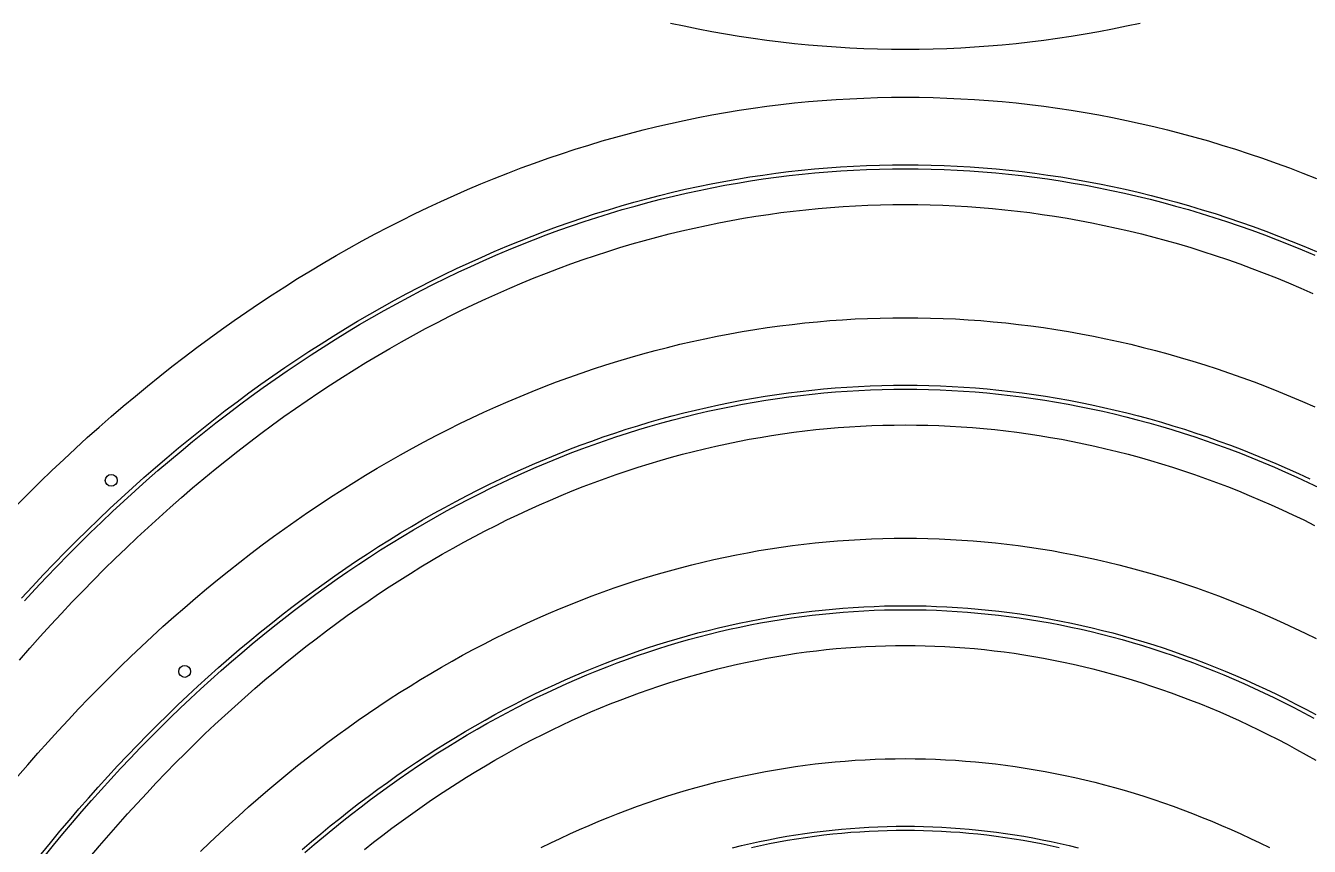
# Model space of a CAD drawing. Header units: metres. Extents: x 10 to 1210, y 10 to 2778.
# Drawn here: x 188.5 to 511.8, y 1021.4 to 1228 of the extents above; entities that cross this region are included whole.
import ezdxf

# ---------------------------------------------------------------- set-up
doc = ezdxf.new("R2010")
doc.units = ezdxf.units.M
for name, color, linetype in [('ACIKLIK', 5, 'Continuous'), ('ASKI_DELIK', 6, 'Continuous'), ('CAM_SABLON', 4, 'Continuous'), ('DIS_KENAR_V91_Z3', 1, 'Continuous'), ('LAMBA_T4_Z4', 3, 'Continuous')]:
    doc.layers.add(name, color=color, linetype=linetype)

msp = doc.modelspace()

# ---------------------------------------------------------------- linework, layer by layer
at = {"layer": 'ACIKLIK'}
for points in [[(186.88, 1068.3), (189.5, 1071.29), (192.13, 1074.24), (194.78, 1077.16), (197.44, 1080.03), (200.12, 1082.87), (202.82, 1085.68), (205.53, 1088.44), (208.25, 1091.17), (210.98, 1093.86), (213.73, 1096.51), (216.5, 1099.13), (219.27, 1101.71), (222.06, 1104.24), (224.86, 1106.74), (227.68, 1109.2), (230.5, 1111.63), (233.34, 1114.01), (236.19, 1116.35), (239.05, 1118.66), (241.92, 1120.93), (244.8, 1123.15), (247.69, 1125.34), (250.59, 1127.49), (253.51, 1129.59), (256.43, 1131.66), (259.36, 1133.69), (262.3, 1135.67), (265.25, 1137.62), (268.21, 1139.53), (271.18, 1141.39), (274.15, 1143.22), (277.13, 1145), (280.13, 1146.75), (283.12, 1148.45), (286.13, 1150.12), (289.14, 1151.74), (292.16, 1153.32), (295.19, 1154.86), (298.22, 1156.36), (301.26, 1157.82), (304.31, 1159.24), (307.36, 1160.62), (310.41, 1161.95), (313.47, 1163.25), (316.54, 1164.5), (319.61, 1165.72), (322.69, 1166.89), (325.77, 1168.02), (328.85, 1169.11), (331.94, 1170.16), (335.04, 1171.16), (338.13, 1172.13), (341.23, 1173.06), (344.34, 1173.94), (347.44, 1174.78), (350.55, 1175.58), (353.67, 1176.34), (356.78, 1177.06), (359.9, 1177.74), (363.02, 1178.38), (366.14, 1178.97), (369.27, 1179.53), (372.39, 1180.04), (375.52, 1180.51), (378.65, 1180.95), (381.78, 1181.34), (384.91, 1181.69), (388.05, 1181.99), (391.18, 1182.26), (394.32, 1182.49), (397.45, 1182.67), (400.59, 1182.81), (403.73, 1182.92), (406.86, 1182.98), (410, 1183), (413.14, 1182.98), (416.27, 1182.92), (419.41, 1182.81), (422.55, 1182.67), (425.68, 1182.49), (428.82, 1182.26), (431.95, 1181.99), (435.09, 1181.69), (438.22, 1181.34), (441.35, 1180.95), (444.48, 1180.51), (447.61, 1180.04), (450.73, 1179.53), (453.86, 1178.97), (456.98, 1178.38), (460.1, 1177.74), (463.22, 1177.06), (466.33, 1176.34), (469.45, 1175.58), (472.56, 1174.78), (475.66, 1173.94), (478.77, 1173.06), (481.87, 1172.13), (484.96, 1171.16), (488.06, 1170.16), (491.15, 1169.11), (494.23, 1168.02), (497.31, 1166.89), (500.39, 1165.72), (503.46, 1164.5), (506.53, 1163.25), (509.59, 1161.95), (512.64, 1160.62)], [(204.72, 1018.79), (207.05, 1021.55), (209.4, 1024.27), (211.76, 1026.97), (214.14, 1029.63), (216.53, 1032.25), (218.93, 1034.85), (221.35, 1037.41), (223.78, 1039.94), (226.22, 1042.43), (228.67, 1044.89), (231.14, 1047.31), (233.61, 1049.71), (236.1, 1052.06), (238.61, 1054.38), (241.12, 1056.67), (243.64, 1058.92), (246.18, 1061.14), (248.72, 1063.32), (251.28, 1065.47), (253.84, 1067.58), (256.42, 1069.66), (259, 1071.7), (261.6, 1073.7), (264.2, 1075.67), (266.81, 1077.6), (269.44, 1079.5), (272.07, 1081.36), (274.7, 1083.18), (277.35, 1084.97), (280, 1086.72), (282.67, 1088.44), (285.34, 1090.12), (288.01, 1091.76), (290.7, 1093.37), (293.39, 1094.94), (296.08, 1096.47), (298.78, 1097.96), (301.49, 1099.42), (304.21, 1100.84), (306.93, 1102.23), (309.66, 1103.58), (312.39, 1104.89), (315.12, 1106.16), (317.87, 1107.4), (320.61, 1108.6), (323.36, 1109.77), (326.12, 1110.89), (328.88, 1111.98), (331.64, 1113.04), (334.41, 1114.05), (337.18, 1115.03), (339.95, 1115.97), (342.73, 1116.88), (345.51, 1117.74), (348.29, 1118.57), (351.08, 1119.37), (353.87, 1120.12), (356.66, 1120.84), (359.46, 1121.53), (362.25, 1122.17), (365.05, 1122.78), (367.85, 1123.35), (370.65, 1123.89), (373.46, 1124.38), (376.26, 1124.85), (379.07, 1125.27), (381.88, 1125.66), (384.68, 1126.01), (387.49, 1126.32), (390.31, 1126.6), (393.12, 1126.84), (395.93, 1127.04), (398.74, 1127.2), (401.56, 1127.33), (404.37, 1127.43), (407.19, 1127.48), (410, 1127.5), (412.81, 1127.48), (415.63, 1127.43), (418.44, 1127.33), (421.26, 1127.2), (424.07, 1127.04), (426.88, 1126.84), (429.69, 1126.6), (432.51, 1126.32), (435.32, 1126.01), (438.12, 1125.66), (440.93, 1125.27), (443.74, 1124.85), (446.54, 1124.38), (449.35, 1123.89), (452.15, 1123.35), (454.95, 1122.78), (457.75, 1122.17), (460.54, 1121.53), (463.34, 1120.84), (466.13, 1120.12), (468.92, 1119.37), (471.71, 1118.57), (474.49, 1117.74), (477.27, 1116.88), (480.05, 1115.97), (482.82, 1115.03), (485.59, 1114.05), (488.36, 1113.04), (491.12, 1111.98), (493.88, 1110.89), (496.64, 1109.77), (499.39, 1108.6), (502.13, 1107.4), (504.88, 1106.16), (507.61, 1104.89), (510.34, 1103.58), (513.07, 1102.23)], [(273.79, 1020.65), (276.09, 1022.47), (278.39, 1024.25), (280.71, 1026), (283.03, 1027.72), (285.36, 1029.4), (287.7, 1031.06), (290.05, 1032.68), (292.4, 1034.27), (294.76, 1035.83), (297.12, 1037.35), (299.49, 1038.84), (301.87, 1040.3), (304.26, 1041.73), (306.64, 1043.12), (309.04, 1044.48), (311.44, 1045.81), (313.84, 1047.11), (316.26, 1048.37), (318.67, 1049.6), (321.09, 1050.79), (323.51, 1051.96), (325.94, 1053.09), (328.37, 1054.19), (330.81, 1055.25), (333.25, 1056.29), (335.69, 1057.28), (338.14, 1058.25), (340.59, 1059.18), (343.04, 1060.08), (345.5, 1060.95), (347.96, 1061.79), (350.42, 1062.59), (352.89, 1063.36), (355.35, 1064.09), (357.82, 1064.8), (360.29, 1065.47), (362.77, 1066.1), (365.24, 1066.71), (367.72, 1067.28), (370.2, 1067.82), (372.68, 1068.33), (375.16, 1068.8), (377.64, 1069.24), (380.13, 1069.65), (382.61, 1070.02), (385.1, 1070.37), (387.59, 1070.68), (390.08, 1070.95), (392.56, 1071.2), (395.05, 1071.41), (397.54, 1071.59), (400.04, 1071.74), (402.53, 1071.85), (405.02, 1071.93), (407.51, 1071.98), (410, 1072), (412.49, 1071.98), (414.98, 1071.93), (417.47, 1071.85), (419.96, 1071.74), (422.46, 1071.59), (424.95, 1071.41), (427.44, 1071.2), (429.92, 1070.95), (432.41, 1070.68), (434.9, 1070.37), (437.39, 1070.02), (439.87, 1069.65), (442.36, 1069.24), (444.84, 1068.8), (447.32, 1068.33), (449.8, 1067.82), (452.28, 1067.28), (454.76, 1066.71), (457.23, 1066.1), (459.71, 1065.47), (462.18, 1064.8), (464.65, 1064.09), (467.11, 1063.36), (469.58, 1062.59), (472.04, 1061.79), (474.5, 1060.95), (476.96, 1060.08), (479.41, 1059.18), (481.86, 1058.25), (484.31, 1057.28), (486.75, 1056.29), (489.19, 1055.25), (491.63, 1054.19), (494.06, 1053.09), (496.49, 1051.96), (498.91, 1050.79), (501.33, 1049.6), (503.74, 1048.37), (506.16, 1047.11), (508.56, 1045.81), (510.96, 1044.48), (513.36, 1043.12)]]:
    msp.add_lwpolyline(points, dxfattribs=at)
at = {"layer": 'ASKI_DELIK'}
for centre in [(210, 1113.55), (228.5, 1065.47)]:
    msp.add_circle(centre, 1.5, dxfattribs=at)
at = {"layer": 'CAM_SABLON'}
for points in [[(188.15, 1083.24), (190.87, 1086.18), (193.61, 1089.08), (196.36, 1091.94), (199.12, 1094.77), (201.91, 1097.56), (204.7, 1100.31), (207.52, 1103.02), (210.34, 1105.7), (213.18, 1108.33), (216.04, 1110.93), (218.9, 1113.49), (221.78, 1116.01), (224.68, 1118.49), (227.58, 1120.93), (230.5, 1123.33), (233.43, 1125.7), (236.38, 1128.02), (239.33, 1130.3), (242.3, 1132.55), (245.28, 1134.75), (248.27, 1136.91), (251.27, 1139.03), (254.28, 1141.12), (257.3, 1143.16), (260.33, 1145.16), (263.38, 1147.12), (266.43, 1149.04), (269.49, 1150.92), (272.56, 1152.75), (275.63, 1154.55), (278.72, 1156.3), (281.82, 1158.02), (284.92, 1159.69), (288.03, 1161.32), (291.15, 1162.91), (294.28, 1164.45), (297.41, 1165.96), (300.55, 1167.42), (303.7, 1168.84), (306.86, 1170.22), (310.02, 1171.56), (313.19, 1172.85), (316.36, 1174.11), (319.54, 1175.32), (322.72, 1176.49), (325.91, 1177.61), (329.1, 1178.7), (332.3, 1179.74), (335.51, 1180.74), (338.71, 1181.7), (341.93, 1182.61), (345.14, 1183.48), (348.36, 1184.31), (351.59, 1185.1), (354.81, 1185.85), (358.04, 1186.55), (361.28, 1187.21), (364.51, 1187.83), (367.75, 1188.4), (370.99, 1188.93), (374.23, 1189.42), (377.48, 1189.87), (380.73, 1190.27), (383.98, 1190.64), (387.23, 1190.96), (390.48, 1191.23), (393.73, 1191.47), (396.98, 1191.66), (400.24, 1191.81), (403.49, 1191.91), (406.74, 1191.98), (410, 1192), (413.26, 1191.98), (416.51, 1191.91), (419.76, 1191.81), (423.02, 1191.66), (426.27, 1191.47), (429.52, 1191.23), (432.77, 1190.96), (436.02, 1190.64), (439.27, 1190.27), (442.52, 1189.87), (445.77, 1189.42), (449.01, 1188.93), (452.25, 1188.4), (455.49, 1187.83), (458.72, 1187.21), (461.96, 1186.55), (465.19, 1185.85), (468.41, 1185.1), (471.64, 1184.31), (474.86, 1183.48), (478.07, 1182.61), (481.29, 1181.7), (484.49, 1180.74), (487.7, 1179.74), (490.9, 1178.7), (494.09, 1177.61), (497.28, 1176.49), (500.46, 1175.32), (503.64, 1174.11), (506.81, 1172.85), (509.98, 1171.56), (513.14, 1170.22)], [(193.1, 1018.83), (195.45, 1021.71), (197.82, 1024.57), (200.21, 1027.39), (202.61, 1030.18), (205.02, 1032.93), (207.45, 1035.65), (209.9, 1038.34), (212.36, 1040.99), (214.83, 1043.62), (217.31, 1046.2), (219.82, 1048.76), (222.33, 1051.28), (224.86, 1053.76), (227.4, 1056.21), (229.95, 1058.63), (232.51, 1061.01), (235.09, 1063.36), (237.68, 1065.67), (240.28, 1067.94), (242.9, 1070.18), (245.52, 1072.39), (248.16, 1074.56), (250.81, 1076.69), (253.46, 1078.79), (256.13, 1080.85), (258.81, 1082.88), (261.5, 1084.87), (264.2, 1086.82), (266.91, 1088.73), (269.62, 1090.61), (272.35, 1092.46), (275.09, 1094.26), (277.83, 1096.03), (280.59, 1097.76), (283.35, 1099.46), (286.12, 1101.11), (288.89, 1102.73), (291.68, 1104.32), (294.47, 1105.86), (297.27, 1107.37), (300.08, 1108.84), (302.89, 1110.27), (305.71, 1111.67), (308.54, 1113.03), (311.37, 1114.35), (314.21, 1115.63), (317.06, 1116.87), (319.91, 1118.08), (322.76, 1119.24), (325.62, 1120.37), (328.49, 1121.47), (331.36, 1122.52), (334.23, 1123.53), (337.11, 1124.51), (340, 1125.45), (342.88, 1126.35), (345.77, 1127.21), (348.67, 1128.04), (351.57, 1128.83), (354.47, 1129.57), (357.37, 1130.28), (360.28, 1130.95), (363.19, 1131.59), (366.11, 1132.18), (369.02, 1132.74), (371.94, 1133.26), (374.86, 1133.74), (377.78, 1134.18), (380.7, 1134.58), (383.63, 1134.94), (386.56, 1135.27), (389.48, 1135.56), (392.41, 1135.81), (395.34, 1136.02), (398.27, 1136.19), (401.2, 1136.33), (404.14, 1136.42), (407.07, 1136.48), (410, 1136.5), (412.93, 1136.48), (415.86, 1136.42), (418.8, 1136.33), (421.73, 1136.19), (424.66, 1136.02), (427.59, 1135.81), (430.52, 1135.56), (433.44, 1135.27), (436.37, 1134.94), (439.3, 1134.58), (442.22, 1134.18), (445.14, 1133.74), (448.06, 1133.26), (450.98, 1132.74), (453.89, 1132.18), (456.81, 1131.59), (459.72, 1130.95), (462.63, 1130.28), (465.53, 1129.57), (468.43, 1128.83), (471.33, 1128.04), (474.23, 1127.21), (477.12, 1126.35), (480, 1125.45), (482.89, 1124.51), (485.77, 1123.53), (488.64, 1122.52), (491.51, 1121.47), (494.38, 1120.37), (497.24, 1119.24), (500.09, 1118.08), (502.94, 1116.87), (505.79, 1115.63), (508.63, 1114.35), (511.46, 1113.03), (514.29, 1111.67)], [(258.78, 1019.88), (261.12, 1021.88), (263.46, 1023.85), (265.81, 1025.78), (268.18, 1027.69), (270.55, 1029.56), (272.93, 1031.4), (275.32, 1033.21), (277.72, 1034.98), (280.13, 1036.72), (282.54, 1038.43), (284.97, 1040.11), (287.4, 1041.75), (289.84, 1043.36), (292.29, 1044.94), (294.74, 1046.49), (297.21, 1048), (299.68, 1049.48), (302.15, 1050.92), (304.64, 1052.33), (307.13, 1053.71), (309.62, 1055.05), (312.13, 1056.36), (314.63, 1057.64), (317.15, 1058.89), (319.67, 1060.09), (322.19, 1061.27), (324.72, 1062.41), (327.25, 1063.52), (329.79, 1064.59), (332.34, 1065.64), (334.89, 1066.64), (337.44, 1067.61), (340, 1068.55), (342.56, 1069.46), (345.12, 1070.33), (347.69, 1071.16), (350.26, 1071.97), (352.83, 1072.73), (355.41, 1073.47), (357.99, 1074.17), (360.58, 1074.83), (363.16, 1075.47), (365.75, 1076.06), (368.34, 1076.63), (370.94, 1077.16), (373.53, 1077.65), (376.13, 1078.11), (378.73, 1078.54), (381.33, 1078.93), (383.93, 1079.29), (386.53, 1079.62), (389.14, 1079.91), (391.74, 1080.16), (394.35, 1080.38), (396.96, 1080.57), (399.56, 1080.73), (402.17, 1080.85), (404.78, 1080.93), (407.39, 1080.98), (410, 1081), (412.61, 1080.98), (415.22, 1080.93), (417.83, 1080.85), (420.44, 1080.73), (423.04, 1080.57), (425.65, 1080.38), (428.26, 1080.16), (430.86, 1079.91), (433.47, 1079.62), (436.07, 1079.29), (438.67, 1078.93), (441.27, 1078.54), (443.87, 1078.11), (446.47, 1077.65), (449.06, 1077.16), (451.66, 1076.63), (454.25, 1076.06), (456.84, 1075.47), (459.42, 1074.83), (462.01, 1074.17), (464.59, 1073.47), (467.17, 1072.73), (469.74, 1071.97), (472.31, 1071.16), (474.88, 1070.33), (477.44, 1069.46), (480, 1068.55), (482.56, 1067.61), (485.11, 1066.64), (487.66, 1065.64), (490.21, 1064.59), (492.75, 1063.52), (495.28, 1062.41), (497.81, 1061.27), (500.33, 1060.09), (502.85, 1058.89), (505.37, 1057.64), (507.87, 1056.36), (510.38, 1055.05), (512.87, 1053.71)], [(371.22, 1021.17), (373.49, 1021.67), (375.77, 1022.13), (378.04, 1022.57), (380.32, 1022.97), (382.59, 1023.34), (384.87, 1023.69), (387.15, 1024), (389.44, 1024.29), (391.72, 1024.54), (394, 1024.77), (396.29, 1024.96), (398.57, 1025.12), (400.86, 1025.26), (403.14, 1025.36), (405.43, 1025.44), (407.71, 1025.48), (410, 1025.5), (412.29, 1025.48), (414.57, 1025.44), (416.86, 1025.36), (419.14, 1025.26), (421.43, 1025.12), (423.71, 1024.96), (426, 1024.77), (428.28, 1024.54), (430.56, 1024.29), (432.85, 1024), (435.13, 1023.69), (437.41, 1023.34), (439.68, 1022.97), (441.96, 1022.57), (444.23, 1022.13), (446.51, 1021.67), (448.78, 1021.17)]]:
    msp.add_lwpolyline(points, dxfattribs=at)
at = {"layer": 'DIS_KENAR_V91_Z3'}
for points in [[(469.12, 1228.59), (465.67, 1227.84), (462.21, 1227.13), (458.75, 1226.47), (455.28, 1225.86), (451.81, 1225.29), (448.34, 1224.76), (444.86, 1224.28), (441.38, 1223.85), (437.9, 1223.46), (434.42, 1223.12), (430.93, 1222.82), (427.45, 1222.57), (423.96, 1222.37), (420.47, 1222.21), (416.98, 1222.09), (413.49, 1222.02), (410, 1222), (406.51, 1222.02), (403.02, 1222.09), (399.53, 1222.21), (396.04, 1222.37), (392.55, 1222.57), (389.07, 1222.82), (385.58, 1223.12), (382.1, 1223.46), (378.62, 1223.85), (375.14, 1224.28), (371.66, 1224.76), (368.19, 1225.29), (364.72, 1225.86), (361.25, 1226.47), (357.79, 1227.13), (354.33, 1227.84), (350.88, 1228.59)], [(186.32, 1107.42), (189.23, 1110.33), (192.14, 1113.2), (195.08, 1116.03), (198.03, 1118.83), (201, 1121.58), (203.98, 1124.3), (206.98, 1126.98), (210, 1129.62), (213.03, 1132.21), (216.08, 1134.77), (219.14, 1137.29), (222.21, 1139.77), (225.3, 1142.21), (228.4, 1144.6), (231.52, 1146.96), (234.65, 1149.28), (237.8, 1151.55), (240.95, 1153.78), (244.12, 1155.98), (247.31, 1158.13), (250.5, 1160.24), (253.71, 1162.3), (256.93, 1164.33), (260.16, 1166.31), (263.4, 1168.25), (266.65, 1170.15), (269.92, 1172), (273.19, 1173.82), (276.48, 1175.58), (279.77, 1177.31), (283.08, 1178.99), (286.39, 1180.63), (289.72, 1182.23), (293.05, 1183.78), (296.39, 1185.29), (299.75, 1186.76), (303.1, 1188.18), (306.47, 1189.56), (309.85, 1190.89), (313.23, 1192.18), (316.62, 1193.42), (320.02, 1194.62), (323.42, 1195.78), (326.84, 1196.89), (330.25, 1197.95), (333.68, 1198.98), (337.11, 1199.95), (340.54, 1200.88), (343.98, 1201.77), (347.43, 1202.61), (350.88, 1203.41), (354.33, 1204.16), (357.79, 1204.87), (361.25, 1205.53), (364.72, 1206.14), (368.19, 1206.71), (371.66, 1207.24), (375.14, 1207.72), (378.62, 1208.15), (382.1, 1208.54), (385.58, 1208.88), (389.07, 1209.18), (392.55, 1209.43), (396.04, 1209.63), (399.53, 1209.79), (403.02, 1209.91), (406.51, 1209.98), (410, 1210), (413.49, 1209.98), (416.98, 1209.91), (420.47, 1209.79), (423.96, 1209.63), (427.45, 1209.43), (430.93, 1209.18), (434.42, 1208.88), (437.9, 1208.54), (441.38, 1208.15), (444.86, 1207.72), (448.34, 1207.24), (451.81, 1206.71), (455.28, 1206.14), (458.75, 1205.53), (462.21, 1204.87), (465.67, 1204.16), (469.12, 1203.41), (472.57, 1202.61), (476.02, 1201.77), (479.46, 1200.88), (482.89, 1199.95), (486.32, 1198.98), (489.75, 1197.95), (493.16, 1196.89), (496.58, 1195.78), (499.98, 1194.62), (503.38, 1193.42), (506.77, 1192.18), (510.15, 1190.89), (513.53, 1189.56)], [(186.52, 1039.07), (189.02, 1041.98), (191.54, 1044.86), (194.08, 1047.7), (196.63, 1050.51), (199.2, 1053.29), (201.79, 1056.03), (204.39, 1058.74), (207.01, 1061.41), (209.65, 1064.05), (212.3, 1066.66), (214.96, 1069.23), (217.64, 1071.76), (220.33, 1074.26), (223.04, 1076.73), (225.76, 1079.16), (228.5, 1081.55), (231.25, 1083.91), (234.01, 1086.23), (236.79, 1088.52), (239.58, 1090.76), (242.39, 1092.98), (245.2, 1095.15), (248.03, 1097.29), (250.87, 1099.39), (253.72, 1101.46), (256.59, 1103.48), (259.47, 1105.47), (262.35, 1107.43), (265.25, 1109.34), (268.16, 1111.21), (271.09, 1113.05), (274.02, 1114.85), (276.96, 1116.61), (279.91, 1118.33), (282.87, 1120.02), (285.85, 1121.66), (288.83, 1123.27), (291.82, 1124.83), (294.82, 1126.36), (297.83, 1127.85), (300.84, 1129.3), (303.87, 1130.71), (306.9, 1132.08), (309.94, 1133.41), (312.99, 1134.7), (316.05, 1135.95), (319.11, 1137.16), (322.18, 1138.33), (325.26, 1139.46), (328.34, 1140.54), (331.43, 1141.59), (334.53, 1142.6), (337.63, 1143.57), (340.74, 1144.5), (343.85, 1145.38), (346.97, 1146.23), (350.09, 1147.03), (353.21, 1147.8), (356.35, 1148.52), (359.48, 1149.2), (362.62, 1149.84), (365.76, 1150.44), (368.91, 1151), (372.06, 1151.52), (375.21, 1151.99), (378.36, 1152.43), (381.52, 1152.82), (384.68, 1153.17), (387.84, 1153.48), (391, 1153.75), (394.17, 1153.98), (397.33, 1154.17), (400.5, 1154.31), (403.66, 1154.42), (406.83, 1154.48), (410, 1154.5), (413.17, 1154.48), (416.34, 1154.42), (419.5, 1154.31), (422.67, 1154.17), (425.83, 1153.98), (429, 1153.75), (432.16, 1153.48), (435.32, 1153.17), (438.48, 1152.82), (441.64, 1152.43), (444.79, 1151.99), (447.94, 1151.52), (451.09, 1151), (454.24, 1150.44), (457.38, 1149.84), (460.52, 1149.2), (463.65, 1148.52), (466.79, 1147.8), (469.91, 1147.03), (473.03, 1146.23), (476.15, 1145.38), (479.26, 1144.5), (482.37, 1143.57), (485.47, 1142.6), (488.57, 1141.59), (491.66, 1140.54), (494.74, 1139.46), (497.82, 1138.33), (500.89, 1137.16), (503.95, 1135.95), (507.01, 1134.7), (510.06, 1133.41), (513.1, 1132.08)], [(232.45, 1020.11), (234.84, 1022.42), (237.25, 1024.7), (239.67, 1026.94), (242.1, 1029.15), (244.54, 1031.34), (247, 1033.49), (249.47, 1035.6), (251.95, 1037.69), (254.45, 1039.74), (256.95, 1041.76), (259.47, 1043.75), (262, 1045.7), (264.54, 1047.62), (267.09, 1049.51), (269.65, 1051.36), (272.23, 1053.18), (274.81, 1054.97), (277.4, 1056.72), (280.01, 1058.44), (282.62, 1060.13), (285.25, 1061.78), (287.88, 1063.39), (290.52, 1064.97), (293.17, 1066.52), (295.83, 1068.03), (298.5, 1069.51), (301.18, 1070.95), (303.86, 1072.36), (306.56, 1073.73), (309.26, 1075.07), (311.97, 1076.37), (314.69, 1077.63), (317.41, 1078.86), (320.14, 1080.06), (322.88, 1081.21), (325.63, 1082.34), (328.38, 1083.42), (331.13, 1084.47), (333.9, 1085.49), (336.67, 1086.47), (339.44, 1087.41), (342.22, 1088.31), (345.01, 1089.18), (347.8, 1090.02), (350.59, 1090.81), (353.39, 1091.57), (356.19, 1092.29), (359, 1092.98), (361.81, 1093.63), (364.63, 1094.24), (367.45, 1094.82), (370.27, 1095.35), (373.1, 1095.86), (375.92, 1096.32), (378.75, 1096.75), (381.59, 1097.14), (384.42, 1097.49), (387.26, 1097.81), (390.1, 1098.09), (392.94, 1098.33), (395.78, 1098.53), (398.62, 1098.7), (401.47, 1098.83), (404.31, 1098.92), (407.16, 1098.98), (410, 1099), (412.84, 1098.98), (415.69, 1098.92), (418.53, 1098.83), (421.38, 1098.7), (424.22, 1098.53), (427.06, 1098.33), (429.9, 1098.09), (432.74, 1097.81), (435.58, 1097.49), (438.41, 1097.14), (441.25, 1096.75), (444.08, 1096.32), (446.9, 1095.86), (449.73, 1095.35), (452.55, 1094.82), (455.37, 1094.24), (458.19, 1093.63), (461, 1092.98), (463.81, 1092.29), (466.61, 1091.57), (469.41, 1090.81), (472.2, 1090.02), (474.99, 1089.18), (477.78, 1088.31), (480.56, 1087.41), (483.33, 1086.47), (486.1, 1085.49), (488.87, 1084.47), (491.62, 1083.42), (494.37, 1082.34), (497.12, 1081.21), (499.86, 1080.06), (502.59, 1078.86), (505.31, 1077.63), (508.03, 1076.37), (510.74, 1075.07), (513.44, 1073.73)], [(318.3, 1021.1), (320.69, 1022.28), (323.1, 1023.44), (325.5, 1024.56), (327.92, 1025.65), (330.34, 1026.71), (332.77, 1027.73), (335.2, 1028.73), (337.64, 1029.69), (340.08, 1030.62), (342.53, 1031.52), (344.99, 1032.39), (347.45, 1033.22), (349.91, 1034.03), (352.38, 1034.8), (354.86, 1035.53), (357.33, 1036.24), (359.82, 1036.91), (362.3, 1037.55), (364.79, 1038.16), (367.28, 1038.74), (369.78, 1039.28), (372.28, 1039.79), (374.78, 1040.27), (377.28, 1040.71), (379.79, 1041.12), (382.3, 1041.5), (384.81, 1041.85), (387.33, 1042.16), (389.84, 1042.44), (392.36, 1042.69), (394.87, 1042.91), (397.39, 1043.09), (399.91, 1043.24), (402.43, 1043.35), (404.96, 1043.43), (407.48, 1043.48), (410, 1043.5), (412.52, 1043.48), (415.04, 1043.43), (417.57, 1043.35), (420.09, 1043.24), (422.61, 1043.09), (425.13, 1042.91), (427.64, 1042.69), (430.16, 1042.44), (432.67, 1042.16), (435.19, 1041.85), (437.7, 1041.5), (440.21, 1041.12), (442.72, 1040.71), (445.22, 1040.27), (447.72, 1039.79), (450.22, 1039.28), (452.72, 1038.74), (455.21, 1038.16), (457.7, 1037.55), (460.18, 1036.91), (462.67, 1036.24), (465.14, 1035.53), (467.62, 1034.8), (470.09, 1034.03), (472.55, 1033.22), (475.01, 1032.39), (477.47, 1031.52), (479.92, 1030.62), (482.36, 1029.69), (484.8, 1028.73), (487.23, 1027.73), (489.66, 1026.71), (492.08, 1025.65), (494.5, 1024.56), (496.9, 1023.44), (499.31, 1022.28), (501.7, 1021.1)]]:
    msp.add_lwpolyline(points, dxfattribs=at)
at = {"layer": 'LAMBA_T4_Z4'}
for points in [[(187.41, 1083.92), (190.14, 1086.86), (192.88, 1089.77), (195.64, 1092.64), (198.41, 1095.47), (201.2, 1098.27), (204.01, 1101.02), (206.83, 1103.74), (209.66, 1106.43), (212.51, 1109.07), (215.37, 1111.67), (218.24, 1114.24), (221.13, 1116.76), (224.03, 1119.25), (226.94, 1121.7), (229.87, 1124.11), (232.81, 1126.48), (235.76, 1128.81), (238.73, 1131.1), (241.7, 1133.35), (244.69, 1135.56), (247.69, 1137.73), (250.7, 1139.85), (253.72, 1141.94), (256.75, 1143.99), (259.79, 1146), (262.84, 1147.96), (265.9, 1149.89), (268.97, 1151.77), (272.05, 1153.61), (275.14, 1155.42), (278.23, 1157.18), (281.34, 1158.89), (284.45, 1160.57), (287.57, 1162.21), (290.7, 1163.8), (293.84, 1165.35), (296.99, 1166.86), (300.14, 1168.33), (303.3, 1169.76), (306.46, 1171.14), (309.63, 1172.48), (312.81, 1173.78), (316, 1175.04), (319.19, 1176.25), (322.38, 1177.43), (325.58, 1178.56), (328.79, 1179.65), (332, 1180.69), (335.21, 1181.69), (338.43, 1182.66), (341.66, 1183.57), (344.89, 1184.45), (348.12, 1185.28), (351.36, 1186.07), (354.59, 1186.82), (357.84, 1187.53), (361.08, 1188.19), (364.33, 1188.81), (367.58, 1189.39), (370.84, 1189.92), (374.09, 1190.41), (377.35, 1190.86), (380.61, 1191.27), (383.87, 1191.63), (387.13, 1191.95), (390.4, 1192.23), (393.66, 1192.46), (396.93, 1192.66), (400.2, 1192.81), (403.46, 1192.91), (406.73, 1192.98), (410, 1193), (413.27, 1192.98), (416.54, 1192.91), (419.8, 1192.81), (423.07, 1192.66), (426.34, 1192.46), (429.6, 1192.23), (432.87, 1191.95), (436.13, 1191.63), (439.39, 1191.27), (442.65, 1190.86), (445.91, 1190.41), (449.16, 1189.92), (452.42, 1189.39), (455.67, 1188.81), (458.92, 1188.19), (462.16, 1187.53), (465.41, 1186.82), (468.64, 1186.07), (471.88, 1185.28), (475.11, 1184.45), (478.34, 1183.57), (481.57, 1182.66), (484.79, 1181.69), (488, 1180.69), (491.21, 1179.65), (494.42, 1178.56), (497.62, 1177.43), (500.81, 1176.25), (504, 1175.04), (507.19, 1173.78), (510.37, 1172.48), (513.54, 1171.14)], [(192.32, 1019.46), (194.68, 1022.35), (197.06, 1025.21), (199.45, 1028.04), (201.85, 1030.83), (204.27, 1033.59), (206.71, 1036.32), (209.16, 1039.02), (211.62, 1041.68), (214.1, 1044.31), (216.6, 1046.9), (219.1, 1049.46), (221.62, 1051.99), (224.16, 1054.48), (226.71, 1056.94), (229.27, 1059.36), (231.84, 1061.75), (234.42, 1064.1), (237.02, 1066.42), (239.63, 1068.7), (242.25, 1070.95), (244.88, 1073.16), (247.53, 1075.33), (250.18, 1077.47), (252.85, 1079.58), (255.52, 1081.65), (258.21, 1083.68), (260.91, 1085.67), (263.62, 1087.63), (266.33, 1089.55), (269.06, 1091.44), (271.8, 1093.29), (274.54, 1095.1), (277.3, 1096.87), (280.06, 1098.61), (282.83, 1100.31), (285.61, 1101.98), (288.4, 1103.6), (291.19, 1105.19), (293.99, 1106.74), (296.8, 1108.25), (299.62, 1109.73), (302.44, 1111.17), (305.27, 1112.57), (308.11, 1113.93), (310.96, 1115.25), (313.81, 1116.54), (316.66, 1117.79), (319.52, 1119), (322.39, 1120.17), (325.26, 1121.31), (328.14, 1122.4), (331.02, 1123.46), (333.91, 1124.48), (336.8, 1125.46), (339.69, 1126.4), (342.59, 1127.31), (345.49, 1128.17), (348.4, 1129), (351.31, 1129.79), (354.23, 1130.54), (357.14, 1131.26), (360.06, 1131.93), (362.99, 1132.57), (365.91, 1133.16), (368.84, 1133.72), (371.77, 1134.24), (374.7, 1134.72), (377.64, 1135.17), (380.57, 1135.57), (383.51, 1135.94), (386.45, 1136.27), (389.39, 1136.55), (392.33, 1136.81), (395.28, 1137.02), (398.22, 1137.19), (401.16, 1137.33), (404.11, 1137.42), (407.05, 1137.48), (410, 1137.5), (412.95, 1137.48), (415.89, 1137.42), (418.84, 1137.33), (421.78, 1137.19), (424.72, 1137.02), (427.67, 1136.81), (430.61, 1136.55), (433.55, 1136.27), (436.49, 1135.94), (439.43, 1135.57), (442.36, 1135.17), (445.3, 1134.72), (448.23, 1134.24), (451.16, 1133.72), (454.09, 1133.16), (457.01, 1132.57), (459.94, 1131.93), (462.86, 1131.26), (465.77, 1130.54), (468.69, 1129.79), (471.6, 1129), (474.51, 1128.17), (477.41, 1127.31), (480.31, 1126.4), (483.2, 1125.46), (486.09, 1124.48), (488.98, 1123.46), (491.86, 1122.4), (494.74, 1121.31), (497.61, 1120.17), (500.48, 1119), (503.34, 1117.79), (506.19, 1116.54), (509.04, 1115.25), (511.89, 1113.93)], [(258.13, 1020.63), (260.47, 1022.64), (262.82, 1024.62), (265.18, 1026.56), (267.55, 1028.47), (269.93, 1030.35), (272.32, 1032.19), (274.72, 1034.01), (277.13, 1035.79), (279.55, 1037.54), (281.97, 1039.25), (284.4, 1040.94), (286.85, 1042.59), (289.29, 1044.2), (291.75, 1045.79), (294.22, 1047.34), (296.69, 1048.85), (299.17, 1050.34), (301.66, 1051.79), (304.15, 1053.2), (306.65, 1054.59), (309.15, 1055.94), (311.67, 1057.25), (314.18, 1058.54), (316.71, 1059.78), (319.24, 1061), (321.77, 1062.18), (324.31, 1063.33), (326.86, 1064.44), (329.41, 1065.52), (331.96, 1066.56), (334.52, 1067.57), (337.09, 1068.55), (339.66, 1069.49), (342.23, 1070.4), (344.81, 1071.28), (347.38, 1072.12), (349.97, 1072.92), (352.55, 1073.69), (355.14, 1074.43), (357.74, 1075.14), (360.33, 1075.8), (362.93, 1076.44), (365.53, 1077.04), (368.14, 1077.61), (370.74, 1078.14), (373.35, 1078.64), (375.96, 1079.1), (378.57, 1079.53), (381.18, 1079.92), (383.8, 1080.28), (386.42, 1080.61), (389.03, 1080.9), (391.65, 1081.16), (394.27, 1081.38), (396.89, 1081.57), (399.51, 1081.72), (402.13, 1081.84), (404.76, 1081.93), (407.38, 1081.98), (410, 1082), (412.62, 1081.98), (415.24, 1081.93), (417.87, 1081.84), (420.49, 1081.72), (423.11, 1081.57), (425.73, 1081.38), (428.35, 1081.16), (430.97, 1080.9), (433.58, 1080.61), (436.2, 1080.28), (438.82, 1079.92), (441.43, 1079.53), (444.04, 1079.1), (446.65, 1078.64), (449.26, 1078.14), (451.86, 1077.61), (454.47, 1077.04), (457.07, 1076.44), (459.67, 1075.8), (462.26, 1075.14), (464.86, 1074.43), (467.45, 1073.69), (470.03, 1072.92), (472.62, 1072.12), (475.19, 1071.28), (477.77, 1070.4), (480.34, 1069.49), (482.91, 1068.55), (485.48, 1067.57), (488.04, 1066.56), (490.59, 1065.52), (493.14, 1064.44), (495.69, 1063.33), (498.23, 1062.18), (500.76, 1061), (503.29, 1059.78), (505.82, 1058.54), (508.33, 1057.25), (510.85, 1055.94), (513.35, 1054.59)], [(366.44, 1021.07), (368.72, 1021.62), (371, 1022.15), (373.29, 1022.65), (375.57, 1023.11), (377.86, 1023.55), (380.15, 1023.96), (382.44, 1024.33), (384.73, 1024.68), (387.02, 1024.99), (389.32, 1025.28), (391.61, 1025.54), (393.91, 1025.76), (396.21, 1025.96), (398.5, 1026.12), (400.8, 1026.26), (403.1, 1026.36), (405.4, 1026.44), (407.7, 1026.48), (410, 1026.5), (412.3, 1026.48), (414.6, 1026.44), (416.9, 1026.36), (419.2, 1026.26), (421.5, 1026.12), (423.79, 1025.96), (426.09, 1025.76), (428.39, 1025.54), (430.68, 1025.28), (432.98, 1024.99), (435.27, 1024.68), (437.56, 1024.33), (439.85, 1023.96), (442.14, 1023.55), (444.43, 1023.11), (446.71, 1022.65), (449, 1022.15), (451.28, 1021.62), (453.56, 1021.07)]]:
    msp.add_lwpolyline(points, dxfattribs=at)

doc.saveas('drawing.dxf')
